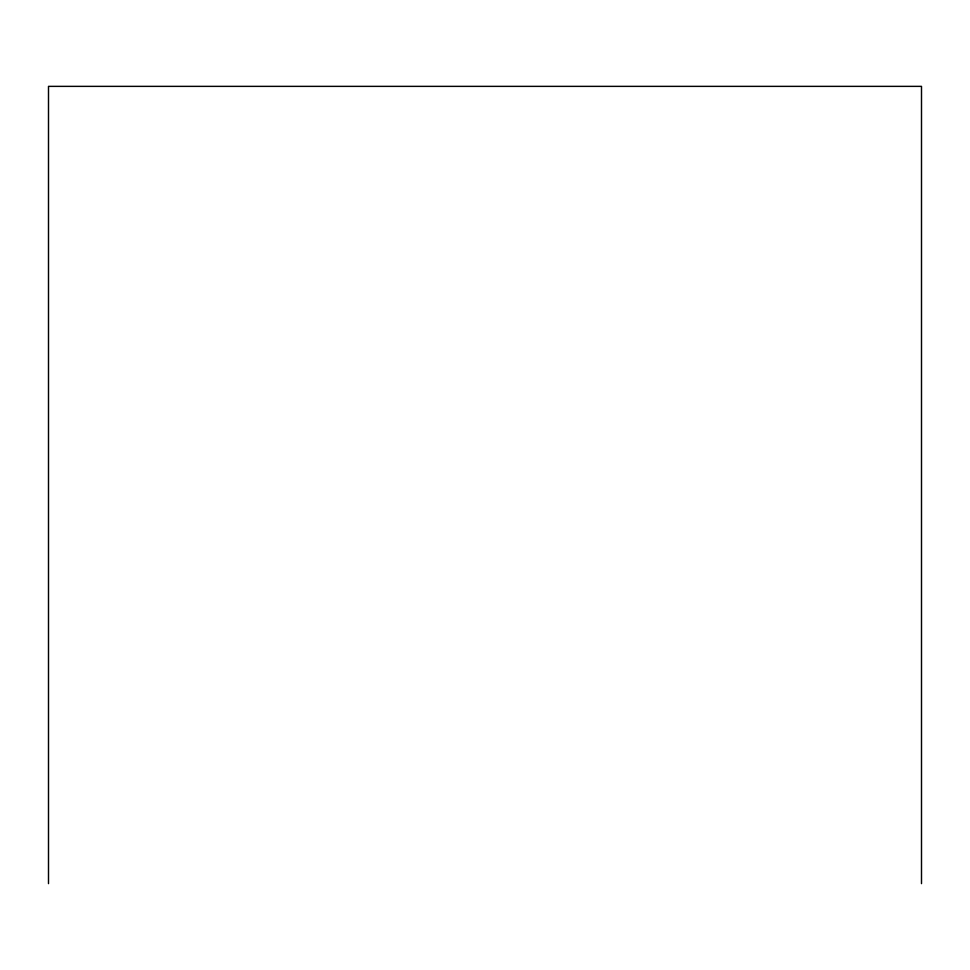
<?xml version="1.0" encoding="UTF-8"?>
<svg xmlns="http://www.w3.org/2000/svg" width="970" height="970" viewBox="0 0 970 970"><rect width="100%" height="100%" fill="white"/><g stroke="black" fill="none" stroke-linecap="round" stroke-linejoin="round"><path stroke-width="1.45" d="M921.5 883.634L921.5 86.366L48.5 86.366L48.5 883.634"/></g></svg>
